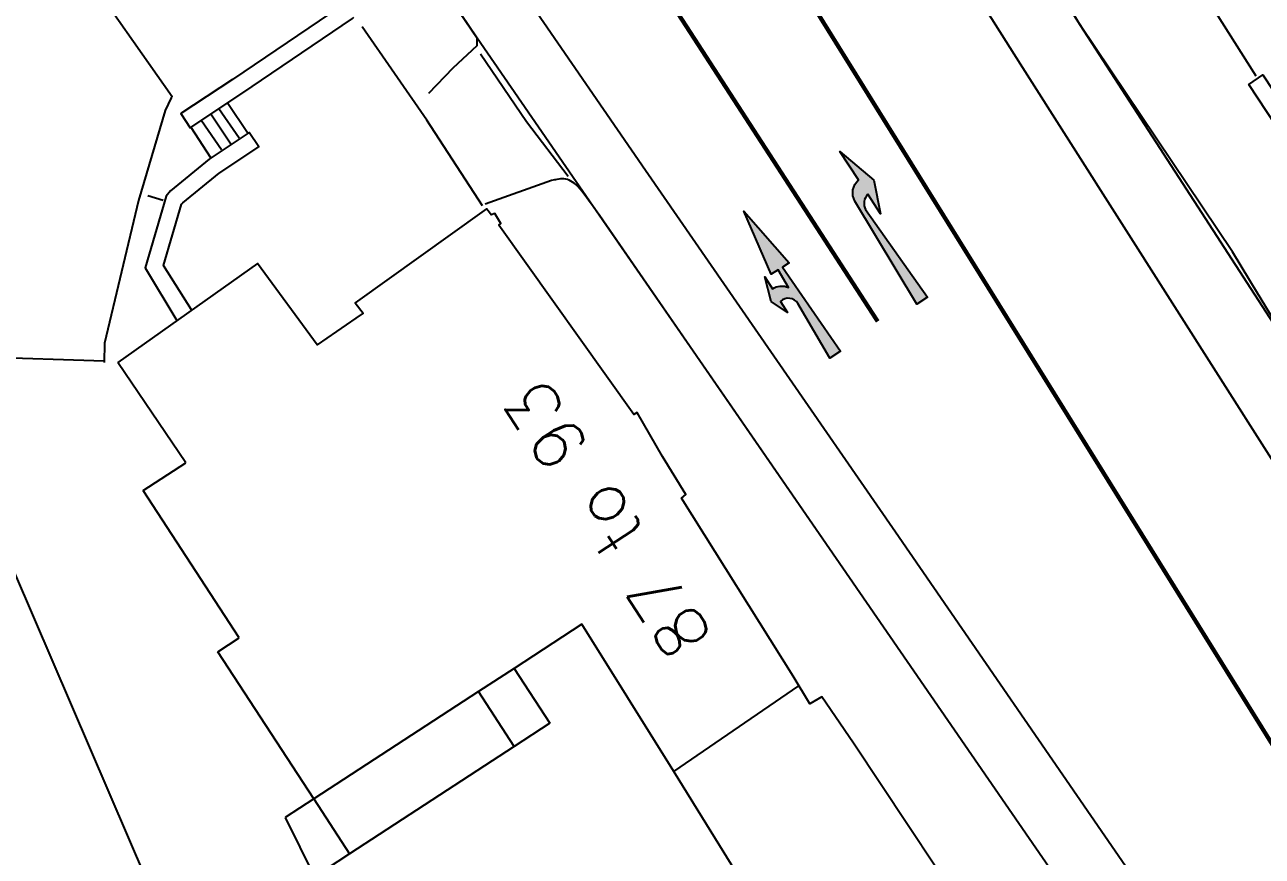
# Model space of a CAD drawing. Extents: x 427500 to 429848, y 434500 to 436505.
# Drawn here: x 427753.84 to 427782.93, y 436379.16 to 436398.7 of the extents above; entities that cross this region are included whole.
import ezdxf

# ---------------------------------------------------------------- set-up
doc = ezdxf.new("R2010")
doc.units = 0
doc.linetypes.add('1004', pattern=[6, 4, -2])
doc.layers.get('0').update_dxf_attribs({"color": 222})
for name, color, linetype in [('KTS_LINES', 7, 'Continuous'), ('LPTIP_Ex_Base', 8, 'Continuous'), ('PRO-MARKINGS', 7, 'Continuous'), ('PROPOSED', 1, 'Continuous')]:
    doc.layers.add(name, color=color, linetype=linetype)
doc.styles.add('MtXpl_Romans', font='romans__.ttf')

# ---------------------------------------------------------------- blocks, each defined once
blk = doc.blocks.new('Right-Arrow-4m(1038R4)')
at = {"linetype": 'Continuous'}
h = blk.add_hatch(color=0, dxfattribs=at)
edge = h.paths.add_edge_path()
edge.add_arc((2.49857002396827, -0.3584595799594155), 0.302694016917024, 371.1355589381031, 445.2597760898309)
edge.add_line((2.523584102798068, -0.0568008924702923), (1.4210854715202e-14, -0.1500000000000199))
edge.add_line((1.4210854715202e-14, -0.1500000000000199), (1.4210854715202e-14, 0.1499999999999915))
edge.add_line((1.4210854715202e-14, 0.1499999999999915), (2.826159134510718, 0.04361041028478496))
edge.add_arc((2.798517716250359, -0.3581137717003315), 0.4026740200150185, 368.297883342282, 446.063855733046, ccw=False)
edge.add_line((3.196976190791716, -0.3000000000000114), (4.000000000000014, -0.3000000000000114))
edge.add_line((4.000000000000014, -0.3000000000000114), (3.000000000000014, -0.6000000000000085))
edge.add_line((3.000000000000014, -0.6000000000000085), (2.250000000000014, -0.3000000000000114))
edge.add_line((2.250000000000014, -0.3000000000000114), (2.795565218185843, -0.3000000000000114))
at = {"color": 0, "linetype": 'Continuous'}
blk.add_lwpolyline([(2.795565218185843, -0.3000000000000114, 0.335198107483375), (2.523584102798068, -0.0568008924702923), (1.4210854715202e-14, -0.1500000000000199), (1.4210854715202e-14, 0.1499999999999915), (2.826159134510718, 0.04361041028478496, -0.3529697987741943), (3.196976190791716, -0.3000000000000114), (4.000000000000014, -0.3000000000000114), (3.000000000000014, -0.6000000000000085), (2.250000000000014, -0.3000000000000114)], format="xyb", close=True, dxfattribs=at)
blk = doc.blocks.new('Ahead-Left-Arrow-4m(1038al4)')
at = {"linetype": 'Continuous'}
h = blk.add_hatch(color=0, dxfattribs=at)
edge = h.paths.add_edge_path()
edge.add_arc((1.488037290087163, 0.35879063269428), 0.2644369224770186, 268.7260079678904, 371.166126719172)
edge.add_line((1.74746837278402, 0.4099999999999895), (1.434999999999988, 0.4099999999999895))
edge.add_line((1.434999999999988, 0.4099999999999895), (1.859999999999992, 0.5999999999999872))
edge.add_line((1.859999999999992, 0.5999999999999872), (2.434999999999988, 0.4099999999999895))
edge.add_line((2.434999999999988, 0.4099999999999895), (2.099999999999994, 0.4099999999999895))
edge.add_arc((1.696137436533405, 0.4120592588849803), 0.4038678134203816, -55.83492929453797, -0.292143494383879, ccw=False)
edge.add_line((1.922941143281726, 0.07788970712692134), (2.399999999999999, 0.05999999999998096))
edge.add_line((2.399999999999999, 0.05999999999998096), (2.399999999999999, 0.2499999999999858))
edge.add_line((2.399999999999999, 0.2499999999999858), (3.999999999999986, -1.4210854715202e-14))
edge.add_line((3.999999999999986, -1.4210854715202e-14), (2.399999999999999, -0.2500000000000142))
edge.add_line((2.399999999999999, -0.2500000000000142), (2.399999999999999, -0.06000000000000938))
edge.add_line((2.399999999999999, -0.06000000000000938), (-7.105427357601002e-15, -0.1500000000000057))
edge.add_line((-7.105427357601002e-15, -0.1499999999999986), (-7.105427357601002e-15, 0.1499999999999986))
edge.add_line((-7.105427357601002e-15, 0.1499999999999986), (1.482157925579173, 0.09441907779077496))
at = {"color": 0, "linetype": 'Continuous'}
blk.add_lwpolyline([(1.48215792557933, 0.09441907779076786, 0.4793349745058912), (1.74746837278402, 0.4099999999999895), (1.434999999999988, 0.4099999999999895), (1.859999999999992, 0.5999999999999872), (2.434999999999988, 0.4099999999999895), (2.099999999999994, 0.4099999999999895, -0.2472100637849665), (1.922941143281726, 0.07788970712692134), (2.399999999999999, 0.05999999999998096), (2.399999999999999, 0.2499999999999858), (3.999999999999986, -1.4210854715202e-14), (2.399999999999999, -0.2500000000000142), (2.399999999999999, -0.06000000000000938), (-7.105427357601002e-15, -0.1499999999999986), (-7.105427357601002e-15, 0.1499999999999986), (1.482157925579173, 0.09441907779076786)], format="xyb", dxfattribs=at)

msp = doc.modelspace()

# ---------------------------------------------------------------- linework, layer by layer
at = {"layer": 'LPTIP_Ex_Base', "color": 251, "true_color": 0x636466}
for p, q in [((427757.631, 436388.403), (427756.028516, 436390.760764)), ((427756.028516, 436390.760764), (427756.028516, 436390.760764)), ((427756.711, 436378.59), (427751.715, 436390.206)), ((427756.626, 436387.747), (427757.631, 436388.403)), ((427758.883, 436384.287), (427756.626, 436387.747)), ((427766.933, 436384.608), (427765.342, 436383.57)), ((427769.1, 436381.15), (427766.933, 436384.608)), ((427758.38, 436383.959), (427758.883, 436384.287)), ((427760.636, 436380.501), (427758.38, 436383.959)), ((427765.342, 436383.57), (427764.504, 436383.024)), ((427765.342, 436383.57), (427766.183, 436382.28)), ((427764.504, 436383.024), (427760.636, 436380.501)), ((427765.346, 436381.734), (427764.504, 436383.024)), ((427769.1, 436381.15), (427772.0354630337, 436383.1598665816)), ((427766.183, 436382.28), (427765.346, 436381.734)), ((427765.346, 436381.734), (427761.477, 436379.211)), ((427771.82, 436376.75), (427769.1, 436381.15)), ((427760.636, 436380.501), (427759.966, 436380.064)), ((427760.636, 436380.501), (427761.477, 436379.211)), ((427759.966, 436380.064), (427760.655, 436378.675)), ((427761.477, 436379.211), (427760.655, 436378.675))]:
    msp.add_line(p, q, dxfattribs=at)
at = {"layer": 'LPTIP_Ex_Base', "color": 251, "true_color": 0x636466, "flags": 128}
for points in [[(427752.434137, 436417.119509), (427753.985808, 436414.525496), (427755.376336, 436412.244441), (427756.628693, 436410.252618), (427757.864928, 436408.333323), (427759.050585, 436406.522145), (427760.151206, 436404.854674), (427761.132335, 436403.366499), (427762.00885, 436402.04003), (427762.803722, 436400.851539), (427763.494633, 436399.827415), (427764.059265, 436398.994042), (427764.4753, 436398.377808)], [(427778.654437, 436398.681424), (427777.442826, 436400.666119), (427771.665658, 436409.750007), (427770.482756, 436411.665333)], [(427755.139918, 436400.105053), (427757.302831, 436397.00871), (427757.279747, 436396.978141), (427757.140105, 436396.678014), (427756.516813, 436394.562119), (427755.714186, 436391.216296), (427755.708896, 436390.760674)], [(427782.788124, 436397.485717), (427781.394057, 436399.694856)], [(427761.008941, 436398.989593), (427761.025244, 436398.967585), (427758.72105, 436397.412591), (427757.508735, 436396.609836), (427757.729575, 436396.276325), (427758.943553, 436397.080181), (427761.54387, 436398.839575), (427761.574636, 436398.873031)], [(427764.604197, 436394.438341), (427763.296159, 436396.456386), (427761.770315, 436398.644493)], [(427782.686924, 436392.605842), (427782.637215, 436392.684808), (427782.232655, 436393.355543), (427778.654437, 436398.681424), (427778.668909, 436398.6685), (427778.654437, 436398.681424)], [(427763.341339, 436397.088471), (427763.913716, 436397.679001), (427764.472983, 436398.207289), (427764.4753, 436398.377808)], [(427766.610998, 436395.125992), (427765.635973, 436396.416369), (427764.557709, 436398.006182)], [(427792.258081, 436382.74236), (427791.893584, 436383.313767), (427785.396055, 436393.071348), (427782.611446, 436397.294743), (427782.945393, 436397.514924), (427785.7295, 436393.29229), (427792.226523, 436383.535469), (427792.825899, 436382.482258)], [(427758.879326, 436396.027573), (427758.402916, 436396.721664)], [(427759.078412, 436396.153779), (427758.616216, 436396.842564)], [(427758.465158, 436395.755608), (427757.994116, 436396.440864)], [(427758.689129, 436395.885369), (427758.214516, 436396.590164)], [(427757.759771, 436391.994258), (427757.102843, 436393.038686), (427757.528754, 436394.481398), (427757.553378, 436394.513761), (427758.413289, 436395.210544), (427759.33994, 436395.828949), (427759.117902, 436396.161664), (427758.17585, 436395.532981), (427757.26418, 436394.794258), (427757.165928, 436394.665132), (427756.668903, 436392.981528), (427757.416054, 436391.746018)], [(427758.212747, 436395.570744), (427757.754116, 436396.281764)], [(427766.290514, 436395.048981), (427766.22292, 436395.032825), (427764.665057, 436394.482242)], [(427778.561244, 436377.960371), (427773.073292, 436385.925284), (427767.359831, 436394.202926), (427767.293681, 436394.294639), (427767.198643, 436394.42732), (427767.091083, 436394.576156), (427766.987368, 436394.716331), (427766.903863, 436394.823032), (427766.843976, 436394.891742), (427766.796797, 436394.939004), (427766.757214, 436394.971592), (427766.720116, 436394.996283), (427766.680393, 436395.019851), (427766.638071, 436395.041361), (427766.596556, 436395.056298), (427766.555811, 436395.066062), (427766.515796, 436395.072057), (427766.476474, 436395.075686), (427766.435158, 436395.0752), (427766.391871, 436395.069665), (427766.350647, 436395.061702), (427766.315518, 436395.053934), (427766.290514, 436395.048981)], [(427756.732905, 436394.679509), (427757.092198, 436394.576973)], [(427776.522562, 436376.987174), (427773.321888, 436381.816264), (427772.574417, 436382.903691), (427772.292385, 436382.735351), (427771.89998, 436383.383727), (427769.281916, 436387.573092), (427769.380812, 436387.660122), (427768.830211, 436388.548412), (427768.233518, 436389.579804), (427768.161774, 436389.537334), (427764.980949, 436393.982069), (427765.033281, 436394.023024), (427764.888156, 436394.263128), (427764.801952, 436394.22766), (427764.731107, 436394.319752), (427764.693905, 436394.368112), (427764.63647, 436394.327089), (427761.60758, 436392.163698), (427761.795469, 436391.913728), (427761.625816, 436391.797064), (427760.716216, 436391.171564), (427759.314816, 436393.081464), (427756.028516, 436390.760764)], [(427789.878673, 436381.606638), (427783.231309, 436391.708283), (427782.686924, 436392.605842)], [(427752.82603, 436390.89072), (427755.704274, 436390.797551)]]:
    msp.add_lwpolyline(points, dxfattribs=at)
at = {"layer": 'PRO-MARKINGS', "linetype": '1004', "const_width": 0.1, "flags": 128}
msp.add_lwpolyline([(427760.8906530751, 436417.5912387127, 0.002961764050828053), (427762.953752175, 436414.283054564), (427795.1342724927, 436362.5378375945), (427805.4136863728, 436346.330703222), (427820.4311122129, 436322.3188722236), (427831.589689151, 436306.1679454456), (427837.7708337106, 436295.9319014435)], format="xyb", dxfattribs=at)
msp.add_lwpolyline([(427773.8899826268, 436391.7236214477), (427765.6027307608, 436404.4996935741), (427760.3909499292, 436412.6518680689), (427760.3911327702, 436412.6522687102)], dxfattribs=at)
at = {"layer": 'PROPOSED', "flags": 128}
msp.add_lwpolyline([(427837.715957901, 436313.4116769141), (427827.7702271626, 436322.6256221678, -0.06556644672569363), (427825.1021299292, 436325.8411107648), (427800.0307100532, 436365.6815257617), (427778.654437, 436398.681424), (427771.665658, 436409.750007), (427766.0109422525, 436418.6247073927), (427766.0109422525, 436418.6247073927), (427764.5784695509, 436417.7415554641), (427764.5784695509, 436417.7415554641), (427770.244731859, 436408.8487335124), (427777.2368795693, 436397.7748152671), (427798.3497064416, 436364.5976756095), (427798.3380506159, 436364.6162069857), (427823.6551276873, 436324.3650666341, 0.06562069417045), (427826.1871738756, 436321.3658390536), (427837.4912546087, 436310.8934882773, -0.06946312224873986)], format="xyb", dxfattribs=at)
msp.add_lwpolyline([(427778.561244, 436377.960371), (427773.073292, 436385.925284), (427770.2165615, 436390.0641050001), (427767.198643, 436394.4273200001), (427764.4753, 436398.3778080001), (427762.00885, 436402.04003), (427760.151206, 436404.854674), (427757.6603153988, 436408.6509907107), (427757.658398916, 436408.6571046451), (427758.9213645843, 436409.4632437205), (427758.9213645845, 436409.4632437204), (427761.4039199532, 436405.679725415), (427763.2569097451, 436402.8721333251), (427765.7149020201, 436399.2224694824), (427768.4329632615, 436395.2796432144), (427771.4502160487, 436390.9173906816), (427774.3077805391, 436386.7773626624), (427779.8005299501, 436378.8054878548)], dxfattribs=at)

# ---------------------------------------------------------------- block references
at = {"layer": 'KTS_LINES'}
for name, p, rotation in [('Right-Arrow-4m(1038R4)', (427774.9390119059, 436392.2077235801), 123.19841546114), ('Ahead-Left-Arrow-4m(1038al4)', (427772.8897041863, 436390.9415040834), 122.490584975264)]:
    msp.add_blockref(name, p, dxfattribs=dict(at, rotation=rotation))

# ---------------------------------------------------------------- texts
at = {"layer": 'LPTIP_Ex_Base', "color": 251, "true_color": 0x636466, "style": 'MtXpl_Romans'}
msp.add_text('87 to 93', height=1.2, rotation=123.1, dxfattribs=at).set_placement((427770.0468273469, 436384.3148008463))

doc.saveas('drawing.dxf')
